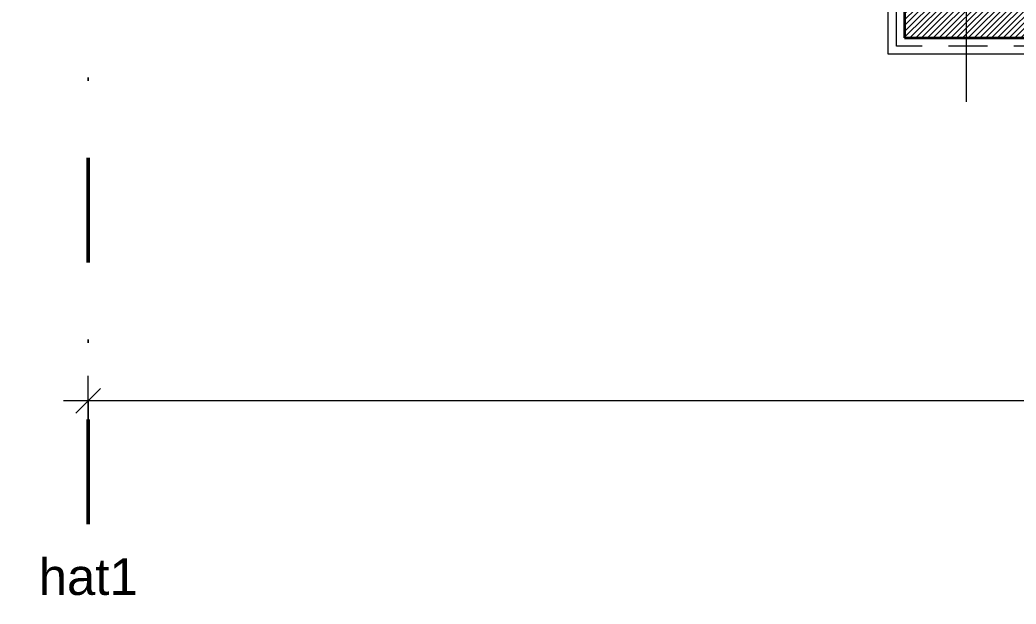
# Model space of a CAD drawing. Header units: centimetres. Extents: x 1976 to 8269, y 9888 to 14030.
# Drawn here: x 2918 to 4126, y 9888 to 10597 of the extents above; entities that cross this region are included whole.
import ezdxf

# ---------------------------------------------------------------- set-up
doc = ezdxf.new("R2010")
doc.units = ezdxf.units.CM
doc.header["$LTSCALE"] = 200
for name, pattern in [('Dash dot', [1.5875, 0.635, -0.47625, 0, -0.47625]), ('Grid Line 1_4_', [1.11125, 0.635, -0.15875, 0.15875, -0.15875]), ('Overhead', [0.396875, 0.238125, -0.15875])]:
    doc.linetypes.add(name, pattern=pattern)
for name, color, linetype, lineweight in [('A-ANNO-DIMS', 211, 'Continuous', 9), ('A-ANNO-DIMS-100', 211, 'Continuous', 9), ('A-DETL', 90, 'Continuous', 9), ('A-FLOR', 192, 'Continuous', 9), ('A-FLOR-OVHD', 1, 'Overhead', 9), ('A-FLOR-PATT', 8, 'Continuous', 9), ('S-GRID', 1, 'Continuous', 9), ('S-GRID-IDEN', 1, 'Continuous', 9)]:
    doc.layers.add(name, color=color, linetype=linetype, lineweight=lineweight)
doc.styles.add('Arial_1', font='arial.ttf', dxfattribs={"height": 44.258982})
doc.styles.add('Arial_4', font='arial.ttf', dxfattribs={"height": 24.588323})
doc.dimstyles.new('IUAS_DIMENSION_AXIS', dxfattribs={"dimscale": 30.48, "dimtxt": 25, "dimasz": 0.984252, "dimexe": 0.984252, "dimexo": 0.0625, "dimgap": 0, "dimtad": 1, "dimdec": 0, "dimzin": 0, "dimdsep": 46, "dimtxsty": 'Arial_4', "dimblk1": 'OBLIQUE', "dimblk2": 'OBLIQUE', "dimsah": 1, "dimcen": 0.09, "dimdle": 0.984252, "dimazin": 0, "dimtfac": 1, "dimtdec": 4, "dimtix": 1, "dimtmove": 0, "dimatfit": 3, "dimfxl": 0.787402, "dimfxlon": 1, "dimtvp": 1, "dimtolj": 1, "dimtzin": 0, "dimarcsym": 2})

# ---------------------------------------------------------------- blocks, each defined once
blk = doc.blocks.new('DIMBLOCK7-B')
at = {"layer": 'A-ANNO-DIMS-100', "transparency": 16777216}
for p, q in [((3000.5, 10110.9), (3000.5, 10164.9)), ((6200.5, 10110.9), (6200.5, 10164.9)), ((3000.5, 10134.9), (3015.5, 10149.9)), ((6200.5, 10134.9), (6215.5, 10149.9)), ((6230.5, 10134.9), (2970.5, 10134.9)), ((3000.5, 10134.9), (2985.5, 10119.9)), ((3000.5, 10134.9), (3000.5, 10110.9)), ((6200.5, 10134.9), (6185.5, 10119.9)), ((6200.5, 10134.9), (6200.5, 10110.9))]:
    blk.add_line(p, q, dxfattribs=at)
at = {"layer": 'A-ANNO-DIMS-100', "color": 0, "transparency": 16777216, "insert": (4348.8, 10166.8), "char_height": 24.588, "width": 604.154, "attachment_point": 1, "line_spacing_factor": 0.938532, "style": 'Arial_4'}
blk.add_mtext('Hat Arası  /  Track Gauge  - 3200', dxfattribs=at)
blk = doc.blocks.new('_Oblique')
at = {"color": 0, "linetype": 'ByBlock', "lineweight": -2}
blk.add_line((-0.5, -0.5), (0.5, 0.5), dxfattribs=at)

msp = doc.modelspace()

# ---------------------------------------------------------------- hatches: boundary and pattern name
at = {"layer": 'A-FLOR-PATT'}
h = msp.add_hatch(dxfattribs=at)
h.set_pattern_fill('FP_1', color=256, style=0, pattern_type=2)
h.set_pattern_definition([(45, (4932.762, 11977.5), (-3.535534, 3.535534), [])])
h.paths.add_polyline_path([(5484.2, 10575), (6700.5, 10575), (6700.5, 10750), (3990.5, 10750), (3990.5, 10575), (5122.8, 10575)], flags=0)

# ---------------------------------------------------------------- linework, layer by layer
at = {"layer": 'A-DETL'}
for p, q in [((3970.5, 10555), (3970.5, 13050)), ((6720.5, 10555), (3970.5, 10555))]:
    msp.add_line(p, q, dxfattribs=at)
at = {"layer": 'A-FLOR', "lineweight": 35}
for p, q in [((3990.5, 10750), (3990.5, 10575)), ((3990.5, 10575), (6700.5, 10575))]:
    msp.add_line(p, q, dxfattribs=at)
at = {"layer": 'A-FLOR-OVHD'}
for p, q in [((3980.5, 10565), (3980.5, 13040)), ((6710.5, 10565), (3980.5, 10565))]:
    msp.add_line(p, q, dxfattribs=at)
at = {"layer": 'S-GRID', "linetype": 'Grid Line 1_4_'}
msp.add_line((4065.5, 10497.2), (4065.5, 13939.9), dxfattribs=at)
at = {"layer": 'S-GRID', "linetype": 'Dash dot', "lineweight": 50}
msp.add_line((3000.5, 9985), (3000.5, 11630), dxfattribs=at)

# ---------------------------------------------------------------- texts
at = {"layer": 'S-GRID-IDEN', "insert": (3000.5, 9943.6), "char_height": 44.26, "width": 143.626, "attachment_point": 2, "line_spacing_factor": 0.938532, "style": 'Arial_1', "bg_fill": 3, "box_fill_scale": 1.25, "bg_fill_color": 0, "bg_fill_transparency": 0}
msp.add_mtext('hat1', dxfattribs=at)

# ---------------------------------------------------------------- dimensions: what is measured, and where the dimension line sits
at = {"layer": 'A-ANNO-DIMS'}
dim = msp.add_linear_dim(base=(3000.5, 10134.9), p1=(6200.5, 10110.9), p2=(3000.5, 10110.9), dimstyle='IUAS_DIMENSION_AXIS', override={"dimpost": 'Hat Arası  /  Track Gauge  -<>', "dimfxl": 3200}, dxfattribs=at)
dim.commit()
dim.dimension.update_dxf_attribs({"geometry": 'DIMBLOCK7-B', "text_midpoint": (4600.5, 10151)})

doc.saveas('drawing.dxf')
